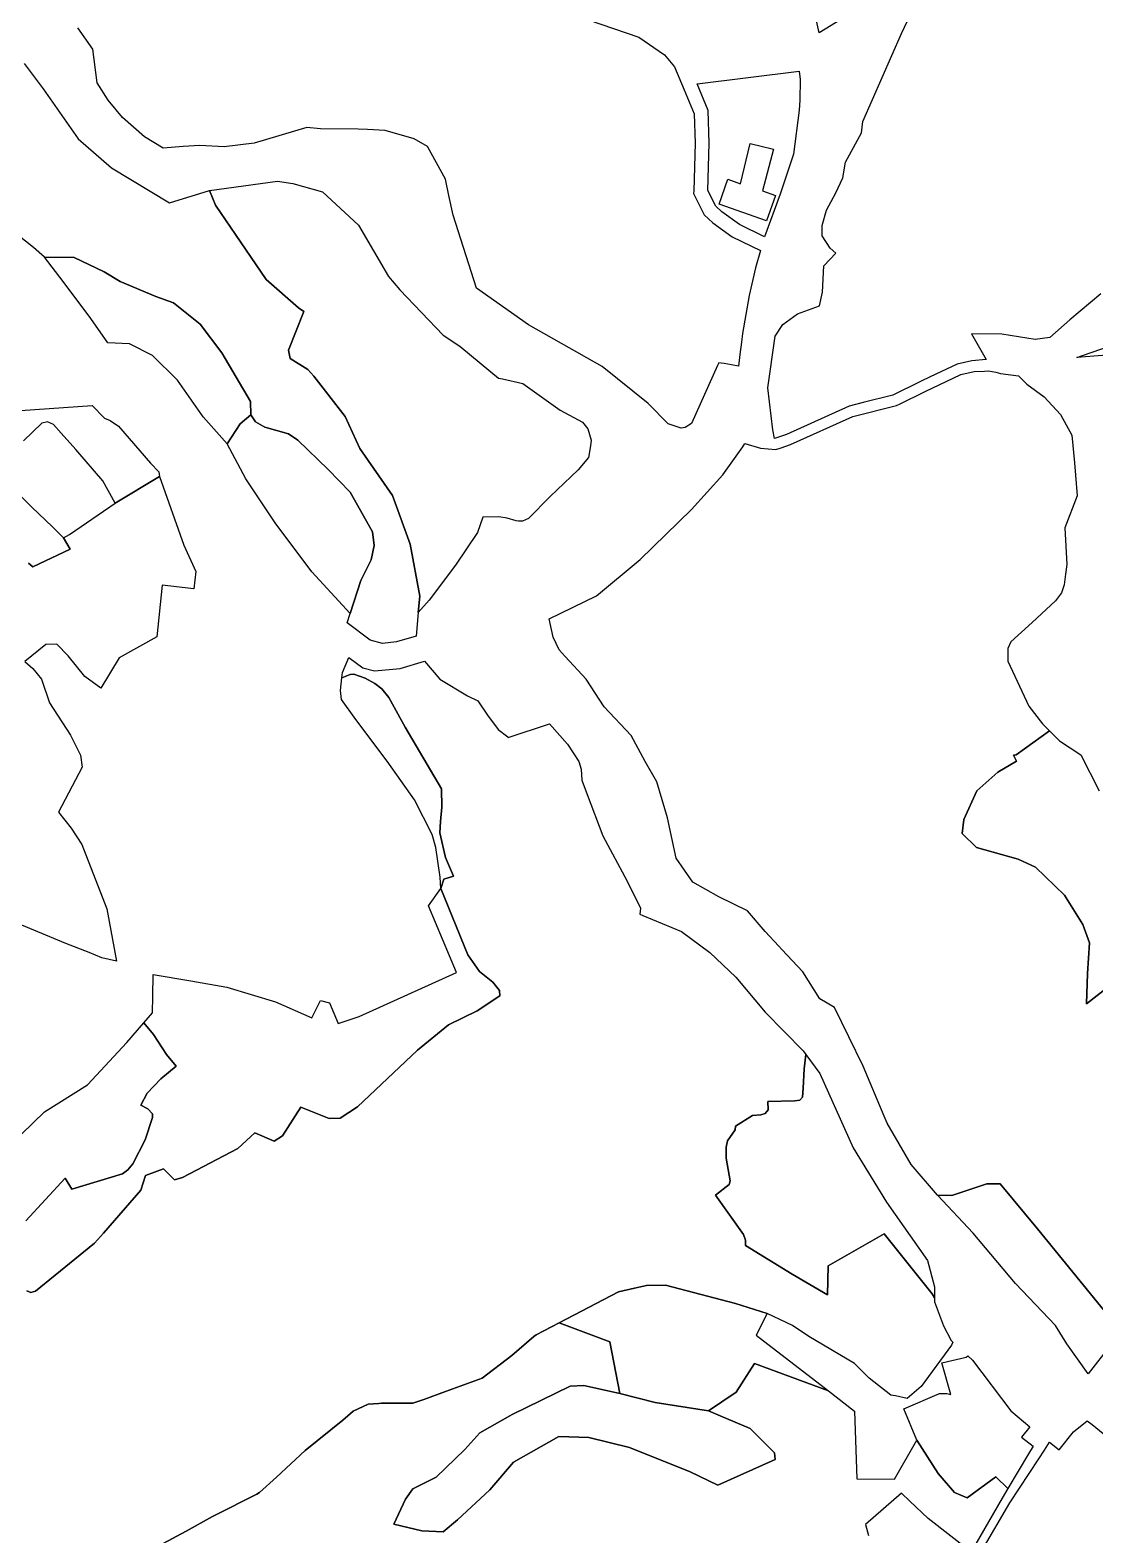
# Model space of a CAD drawing. Header units: millimetres. Extents: x 35444746 to 35449000, y 3482000 to 3488437.
# Drawn here: x 35447708.6 to 35447949.9, y 3485335.8 to 3485677 of the extents above; entities that cross this region are included whole.
import ezdxf

# ---------------------------------------------------------------- set-up
doc = ezdxf.new("R2010")
doc.units = ezdxf.units.MM
doc.layers.add('0203.02旱地整理', color=9, linetype='Continuous', true_color=0x808080)
doc.layers.add('0204.02水田整理', color=9, linetype='Continuous', true_color=0x808080)

msp = doc.modelspace()

# ---------------------------------------------------------------- linework, layer by layer
at = {"layer": '0203.02旱地整理', "color": 41}
for points in [[(35447908.994, 3485689.673), (35447887.387, 3485676.379), (35447886.781, 3485679.051)], [(35447908.994, 3485689.673), (35447887.387, 3485676.379), (35447886.781, 3485679.051)], [(35447707.239, 3485669.408), (35447711.569, 3485663.645), (35447719.498, 3485652.325), (35447727.079, 3485645.772), (35447740.201, 3485637.83), (35447749.284, 3485640.632), (35447750.622, 3485637.273), (35447755.178, 3485630.606), (35447762.055, 3485620.477), (35447769.453, 3485613.995), (35447770.629, 3485613.211), (35447767.158, 3485604.408), (35447767.55, 3485602.492), (35447771.559, 3485600.019), (35447772.901, 3485598.498), (35447780.027, 3485589.38), (35447783.287, 3485582.128), (35447790.745, 3485571.493), (35447794.749, 3485560.449), (35447796.898, 3485548.654), (35447796.56, 3485544.938), (35447796.074, 3485539.583), (35447791.661, 3485538.291), (35447788.484, 3485537.931), (35447785.629, 3485538.706), (35447780.481, 3485542.591), (35447781.16, 3485544.722), (35447783.548, 3485552.213), (35447785.919, 3485556.915), (35447786.602, 3485560.108), (35447786.192, 3485563.221), (35447781.093, 3485572.236), (35447776.149, 3485577.383), (35447769.276, 3485584.05), (35447767.178, 3485585.487), (35447761.801, 3485586.935), (35447759.703, 3485588.203), (35447758.623, 3485589.781), (35447758.549, 3485592.804), (35447752.047, 3485603.827), (35447747.112, 3485610.313), (35447741.079, 3485615.122), (35447737.051, 3485616.564), (35447728.997, 3485619.952), (35447725.391, 3485622.149), (35447718.597, 3485625.449), (35447711.85, 3485625.497), (35447709.347, 3485627.681), (35447703.923, 3485631.967)], [(35447707.239, 3485669.408), (35447711.569, 3485663.645), (35447719.498, 3485652.325), (35447727.079, 3485645.772), (35447740.201, 3485637.83), (35447749.284, 3485640.632), (35447750.622, 3485637.273), (35447755.178, 3485630.606), (35447762.055, 3485620.477), (35447769.453, 3485613.995), (35447770.629, 3485613.211), (35447767.158, 3485604.408), (35447767.55, 3485602.492), (35447771.559, 3485600.019), (35447772.901, 3485598.498), (35447780.027, 3485589.38), (35447783.287, 3485582.128), (35447790.745, 3485571.493), (35447794.749, 3485560.449), (35447796.898, 3485548.654), (35447796.56, 3485544.938), (35447796.074, 3485539.583), (35447791.661, 3485538.291), (35447788.484, 3485537.931), (35447785.629, 3485538.706), (35447780.481, 3485542.591), (35447781.16, 3485544.722), (35447783.548, 3485552.213), (35447785.919, 3485556.915), (35447786.602, 3485560.108), (35447786.192, 3485563.221), (35447781.093, 3485572.236), (35447776.149, 3485577.383), (35447769.276, 3485584.05), (35447767.178, 3485585.487), (35447761.801, 3485586.935), (35447759.703, 3485588.203), (35447758.623, 3485589.781), (35447758.549, 3485592.804), (35447752.047, 3485603.827), (35447747.112, 3485610.313), (35447741.079, 3485615.122), (35447737.051, 3485616.564), (35447728.997, 3485619.952), (35447725.391, 3485622.149), (35447718.597, 3485625.449), (35447711.85, 3485625.497), (35447709.347, 3485627.681), (35447703.923, 3485631.967)], [(35447952.629, 3485603.258), (35447945.778, 3485602.763), (35447948.807, 3485603.851), (35447954.321, 3485605.68)], [(35447952.629, 3485603.258), (35447945.778, 3485602.763), (35447948.807, 3485603.851), (35447954.321, 3485605.68)], [(35447706.417, 3485590.774), (35447722.662, 3485591.844), (35447725.432, 3485588.967), (35447726.769, 3485588.457), (35447728.604, 3485587.192), (35447735.904, 3485578.775), (35447737.793, 3485576.835), (35447737.928, 3485575.741), (35447727.842, 3485569.763), (35447725.11, 3485574.771), (35447718.969, 3485581.873), (35447715.649, 3485585.633), (35447713.906, 3485587.555), (35447712.575, 3485588.143), (35447711.242, 3485587.897), (35447707.063, 3485583.829)], [(35447706.417, 3485590.774), (35447722.662, 3485591.844), (35447725.432, 3485588.967), (35447726.769, 3485588.457), (35447728.604, 3485587.192), (35447735.904, 3485578.775), (35447737.793, 3485576.835), (35447737.928, 3485575.741), (35447727.842, 3485569.763), (35447725.11, 3485574.771), (35447718.969, 3485581.873), (35447715.649, 3485585.633), (35447713.906, 3485587.555), (35447712.575, 3485588.143), (35447711.242, 3485587.897), (35447707.063, 3485583.829)], [(35447708.23, 3485556.104), (35447709.200843, 3485555.284961), (35447717.666, 3485559.286), (35447716.152, 3485561.889), (35447717.487, 3485562.634), (35447727.842, 3485569.763), (35447737.928, 3485575.741), (35447743.43, 3485560.188), (35447746.156, 3485554.265), (35447745.73, 3485550.302), (35447738.535, 3485551.125), (35447737.333, 3485539.399), (35447728.798, 3485534.665), (35447724.634, 3485527.798), (35447721.001, 3485530.459), (35447717.21, 3485535.106), (35447714.682884, 3485537.771233), (35447712.172542, 3485537.677089), (35447707.421, 3485533.811), (35447709.232, 3485532.236), (35447711.205, 3485529.836), (35447713.003, 3485524.464), (35447717.765, 3485517.101), (35447719.979, 3485512.636), (35447720.382, 3485509.911), (35447715, 3485499.646), (35447717.922, 3485496.088), (35447720.299, 3485492.371), (35447726.019, 3485477.765), (35447728.181, 3485465.918), (35447724.846, 3485466.644), (35447721.975, 3485467.886), (35447716.69, 3485469.888), (35447690.835, 3485480.609)], [(35447708.23, 3485556.104), (35447709.200843, 3485555.284961), (35447717.666, 3485559.286), (35447716.152, 3485561.889), (35447717.487, 3485562.634), (35447727.842, 3485569.763), (35447737.928, 3485575.741), (35447743.43, 3485560.188), (35447746.156, 3485554.265), (35447745.73, 3485550.302), (35447738.535, 3485551.125), (35447737.333, 3485539.399), (35447728.798, 3485534.665), (35447724.634, 3485527.798), (35447721.001, 3485530.459), (35447717.21, 3485535.106), (35447714.682884, 3485537.771233), (35447712.172542, 3485537.677089), (35447707.421, 3485533.811), (35447709.232, 3485532.236), (35447711.205, 3485529.836), (35447713.003, 3485524.464), (35447717.765, 3485517.101), (35447719.979, 3485512.636), (35447720.382, 3485509.911), (35447715, 3485499.646), (35447717.922, 3485496.088), (35447720.299, 3485492.371), (35447726.019, 3485477.765), (35447728.181, 3485465.918), (35447724.846, 3485466.644), (35447721.975, 3485467.886), (35447716.69, 3485469.888), (35447690.835, 3485480.609)], [(35447704.86, 3485573.007), (35447709.011, 3485568.827), (35447713.661, 3485564.396), (35447716.152, 3485561.889), (35447717.666, 3485559.286), (35447709.200843, 3485555.284961), (35447708.23, 3485556.104)], [(35447704.86, 3485573.007), (35447709.011, 3485568.827), (35447713.661, 3485564.396), (35447716.152, 3485561.889), (35447717.666, 3485559.286), (35447709.200843, 3485555.284961), (35447708.23, 3485556.104)], [(35447960.049, 3485465.636), (35447948.029, 3485456.196), (35447948.208, 3485463.109), (35447948.658, 3485470.05), (35447947.201, 3485474.208), (35447943.042, 3485480.837), (35447936.459, 3485487.215), (35447932.484, 3485489.009), (35447923.091, 3485491.671), (35447919.841, 3485494.867), (35447920.191, 3485497.997), (35447923.178, 3485504.503), (35447927.934, 3485508.716), (35447932.158, 3485511.249), (35447931.474, 3485512.603), (35447932.07, 3485512.661), (35447939.617, 3485518.131), (35447941.916, 3485515.815), (35447946.717, 3485512.672), (35447950.877, 3485504.48)], [(35447960.049, 3485465.636), (35447948.029, 3485456.196), (35447948.208, 3485463.109), (35447948.658, 3485470.05), (35447947.201, 3485474.208), (35447943.042, 3485480.837), (35447936.459, 3485487.215), (35447932.484, 3485489.009), (35447923.091, 3485491.671), (35447919.841, 3485494.867), (35447920.191, 3485497.997), (35447923.178, 3485504.503), (35447927.934, 3485508.716), (35447932.158, 3485511.249), (35447931.474, 3485512.603), (35447932.07, 3485512.661), (35447939.617, 3485518.131), (35447941.916, 3485515.815), (35447946.717, 3485512.672), (35447950.877, 3485504.48)], [(35447707.651, 3485407.02), (35447716.516, 3485416.73), (35447718.087, 3485414.214), (35447729.515, 3485417.649), (35447730.76, 3485418.555), (35447731.84, 3485419.958), (35447734.671, 3485425.408), (35447736.343, 3485430.449), (35447736.346, 3485431.277), (35447735.274, 3485432.438), (35447733.705, 3485433.232), (35447735.157, 3485435.963), (35447738.2, 3485439.198), (35447741.683, 3485442.085), (35447739.516, 3485444.717), (35447736.543, 3485449.303), (35447734.4, 3485451.924), (35447736.359, 3485454.171), (35447736.372, 3485457.959), (35447736.471, 3485462.899), (35447745.007, 3485461.473), (35447753.156, 3485459.983), (35447764.187, 3485456.704), (35447772.446, 3485453.02), (35447772.608, 3485453.349), (35447774.414, 3485457.015), (35447776.437, 3485456.421), (35447778.416, 3485451.759), (35447783.16, 3485453.322), (35447805.221, 3485463.305), (35447798.914, 3485478.464), (35447801.651, 3485482.396), (35447807.809, 3485467.337), (35447810.458, 3485463.535), (35447813.46, 3485461.148), (35447814.96, 3485459.218), (35447815.039, 3485458.046), (35447809.923, 3485454.633), (35447803.406, 3485451.48), (35447796.383, 3485445.739), (35447782.789, 3485432.856), (35447778.881, 3485430.29), (35447776.376, 3485430.215), (35447769.967, 3485432.832), (35447765.759, 3485426.262), (35447763.923, 3485425.102), (35447759.487, 3485426.996), (35447755.677, 3485423.449), (35447743.094, 3485416.837), (35447741.346, 3485416.344), (35447738.801, 3485418.819), (35447734.773, 3485417.273), (35447733.725, 3485413.977), (35447725.217, 3485404.266), (35447723.208, 3485401.973), (35447709.839, 3485391.088), (35447708.761, 3485390.76), (35447707.851, 3485391.177)], [(35447707.651, 3485407.02), (35447716.516, 3485416.73), (35447718.087, 3485414.214), (35447729.515, 3485417.649), (35447730.76, 3485418.555), (35447731.84, 3485419.958), (35447734.671, 3485425.408), (35447736.343, 3485430.449), (35447736.346, 3485431.277), (35447735.274, 3485432.438), (35447733.705, 3485433.232), (35447735.157, 3485435.963), (35447738.2, 3485439.198), (35447741.683, 3485442.085), (35447739.516, 3485444.717), (35447736.543, 3485449.303), (35447734.4, 3485451.924), (35447736.359, 3485454.171), (35447736.372, 3485457.959), (35447736.471, 3485462.899), (35447745.007, 3485461.473), (35447753.156, 3485459.983), (35447764.187, 3485456.704), (35447772.446, 3485453.02), (35447772.608, 3485453.349), (35447774.414, 3485457.015), (35447776.437, 3485456.421), (35447778.416, 3485451.759), (35447783.16, 3485453.322), (35447805.221, 3485463.305), (35447798.914, 3485478.464), (35447801.651, 3485482.396), (35447807.809, 3485467.337), (35447810.458, 3485463.535), (35447813.46, 3485461.148), (35447814.96, 3485459.218), (35447815.039, 3485458.046), (35447809.923, 3485454.633), (35447803.406, 3485451.48), (35447796.383, 3485445.739), (35447782.789, 3485432.856), (35447778.881, 3485430.29), (35447776.376, 3485430.215), (35447769.967, 3485432.832), (35447765.759, 3485426.262), (35447763.923, 3485425.102), (35447759.487, 3485426.996), (35447755.677, 3485423.449), (35447743.094, 3485416.837), (35447741.346, 3485416.344), (35447738.801, 3485418.819), (35447734.773, 3485417.273), (35447733.725, 3485413.977), (35447725.217, 3485404.266), (35447723.208, 3485401.973), (35447709.839, 3485391.088), (35447708.761, 3485390.76), (35447707.851, 3485391.177)], [(35447953.415, 3485378.876), (35447948.396, 3485372.334), (35447943.516, 3485379.144), (35447940.983, 3485383.267), (35447931.936, 3485392.81), (35447922.301, 3485404.222), (35447914.228, 3485412.841), (35447917.453, 3485412.744), (35447925.441, 3485415.429), (35447928.431, 3485415.418), (35447936.907, 3485405.185), (35447952.877, 3485385.599)], [(35447953.415, 3485378.876), (35447948.396, 3485372.334), (35447943.516, 3485379.144), (35447940.983, 3485383.267), (35447931.936, 3485392.81), (35447922.301, 3485404.222), (35447914.228, 3485412.841), (35447917.453, 3485412.744), (35447925.441, 3485415.429), (35447928.431, 3485415.418), (35447936.907, 3485405.185), (35447952.877, 3485385.599)], [(35447738.713, 3485333.853), (35447743.943, 3485336.706), (35447749.941, 3485339.979), (35447750.505, 3485340.266), (35447759.981, 3485345.043), (35447760.593, 3485345.412), (35447764.402, 3485348.949), (35447770.951, 3485354.952), (35447779.437, 3485361.855), (35447780.61, 3485362.853), (35447781.791, 3485363.859), (35447785.207, 3485365.436), (35447787.597, 3485365.627), (35447788.227, 3485365.677), (35447795.356, 3485365.653), (35447797.787, 3485366.529), (35447802.723, 3485368.308), (35447811.045, 3485371.386), (35447817.779, 3485376.484), (35447822.743, 3485380.838), (35447823.317, 3485381.148), (35447828.466, 3485383.927), (35447839.973, 3485379.629), (35447842.205, 3485367.913), (35447834.117, 3485369.71), (35447830.959, 3485369.555), (35447817.809, 3485363.119), (35447817.338, 3485362.853), (35447810.483, 3485358.989), (35447807.146, 3485355.179), (35447800.644, 3485348.886), (35447795.317, 3485346.245), (35447793.648, 3485343.925), (35447791.053, 3485338.269), (35447797.401, 3485336.73), (35447802.212, 3485336.548), (35447805.451, 3485339.266), (35447812.777, 3485346.046), (35447818.109, 3485352.334), (35447828.419, 3485358.108), (35447835.223, 3485357.919), (35447844.419, 3485355.65), (35447858.171, 3485350.128), (35447864.466, 3485347.12), (35447877.432, 3485352.945), (35447877.271, 3485354.441), (35447871.806, 3485359.943), (35447864.96, 3485362.853), (35447862.347, 3485363.964), (35447868.578, 3485368.197), (35447872.786, 3485374.68), (35447889.501, 3485368.472), (35447895.43, 3485363.886), (35447895.978, 3485348.554), (35447904.504, 3485348.47), (35447909.536, 3485357.299), (35447914.36, 3485349.778), (35447918.09, 3485345.471), (35447920.984, 3485344.25), (35447927.414, 3485349.006), (35447930.187, 3485346.329), (35447928.886, 3485344.12), (35447922.681, 3485333.441)], [(35447738.713, 3485333.853), (35447743.943, 3485336.706), (35447749.941, 3485339.979), (35447750.505, 3485340.266), (35447759.981, 3485345.043), (35447760.593, 3485345.412), (35447764.402, 3485348.949), (35447770.951, 3485354.952), (35447779.437, 3485361.855), (35447780.61, 3485362.853), (35447781.791, 3485363.859), (35447785.207, 3485365.436), (35447787.597, 3485365.627), (35447788.227, 3485365.677), (35447795.356, 3485365.653), (35447797.787, 3485366.529), (35447802.723, 3485368.308), (35447811.045, 3485371.386), (35447817.779, 3485376.484), (35447822.743, 3485380.838), (35447823.317, 3485381.148), (35447828.466, 3485383.927), (35447839.973, 3485379.629), (35447842.205, 3485367.913), (35447834.117, 3485369.71), (35447830.959, 3485369.555), (35447817.809, 3485363.119), (35447817.338, 3485362.853), (35447810.483, 3485358.989), (35447807.146, 3485355.179), (35447800.644, 3485348.886), (35447795.317, 3485346.245), (35447793.648, 3485343.925), (35447791.053, 3485338.269), (35447797.401, 3485336.73), (35447802.212, 3485336.548), (35447805.451, 3485339.266), (35447812.777, 3485346.046), (35447818.109, 3485352.334), (35447828.419, 3485358.108), (35447835.223, 3485357.919), (35447844.419, 3485355.65), (35447858.171, 3485350.128), (35447864.466, 3485347.12), (35447877.432, 3485352.945), (35447877.271, 3485354.441), (35447871.806, 3485359.943), (35447864.96, 3485362.853), (35447862.347, 3485363.964), (35447868.578, 3485368.197), (35447872.786, 3485374.68), (35447889.501, 3485368.472), (35447895.43, 3485363.886), (35447895.978, 3485348.554), (35447904.504, 3485348.47), (35447909.536, 3485357.299), (35447914.36, 3485349.778), (35447918.09, 3485345.471), (35447920.984, 3485344.25), (35447927.414, 3485349.006), (35447930.187, 3485346.329), (35447928.886, 3485344.12), (35447922.681, 3485333.441)], [(35447921.681, 3485332.034), (35447912.093, 3485339.532), (35447907.999, 3485343.464), (35447906.037, 3485345.286), (35447897.903, 3485338.216), (35447898.61, 3485335.653)], [(35447921.681, 3485332.034), (35447912.093, 3485339.532), (35447907.999, 3485343.464), (35447906.037, 3485345.286), (35447897.903, 3485338.216), (35447898.61, 3485335.653)]]:
    msp.add_lwpolyline(points, dxfattribs=at)
for points in [[(35447882.848, 3485667.657), (35447883.126, 3485665.798), (35447883.032, 3485661.108), (35447882.858, 3485658.806), (35447881.562, 3485648.83), (35447878.562, 3485639.796), (35447875.048, 3485630.125), (35447869.364, 3485632.894), (35447865.33, 3485635.781), (35447863.985, 3485637.066), (35447862.18, 3485640.624), (35447862.519, 3485651.373), (35447862.259, 3485658.729), (35447859.734, 3485664.79)], [(35447882.848, 3485667.657), (35447883.126, 3485665.798), (35447883.032, 3485661.108), (35447882.858, 3485658.806), (35447881.562, 3485648.83), (35447878.562, 3485639.796), (35447875.048, 3485630.125), (35447869.364, 3485632.894), (35447865.33, 3485635.781), (35447863.985, 3485637.066), (35447862.18, 3485640.624), (35447862.519, 3485651.373), (35447862.259, 3485658.729), (35447859.734, 3485664.79)], [(35447864.733, 3485637.486), (35447866.701, 3485643.188), (35447869.601, 3485642.132), (35447871.768, 3485651.29), (35447877.039, 3485650.01), (35447874.576, 3485640.507), (35447877.504, 3485639.513), (35447875.5, 3485633.728)], [(35447864.733, 3485637.486), (35447866.701, 3485643.188), (35447869.601, 3485642.132), (35447871.768, 3485651.29), (35447877.039, 3485650.01), (35447874.576, 3485640.507), (35447877.504, 3485639.513), (35447875.5, 3485633.728)], [(35447711.85, 3485625.497), (35447718.597, 3485625.449), (35447725.391, 3485622.149), (35447728.997, 3485619.952), (35447737.051, 3485616.564), (35447741.079, 3485615.122), (35447747.112, 3485610.313), (35447752.047, 3485603.827), (35447758.549, 3485592.804), (35447758.623, 3485589.781), (35447756.181, 3485587.69), (35447753.227, 3485583.166), (35447747.82, 3485589.274), (35447741.991, 3485597.598), (35447736.3, 3485603.216), (35447731.096, 3485605.852), (35447726.176, 3485606.119), (35447722.346, 3485611.571), (35447716.099, 3485619.96)], [(35447711.85, 3485625.497), (35447718.597, 3485625.449), (35447725.391, 3485622.149), (35447728.997, 3485619.952), (35447737.051, 3485616.564), (35447741.079, 3485615.122), (35447747.112, 3485610.313), (35447752.047, 3485603.827), (35447758.549, 3485592.804), (35447758.623, 3485589.781), (35447756.181, 3485587.69), (35447753.227, 3485583.166), (35447747.82, 3485589.274), (35447741.991, 3485597.598), (35447736.3, 3485603.216), (35447731.096, 3485605.852), (35447726.176, 3485606.119), (35447722.346, 3485611.571), (35447716.099, 3485619.96)], [(35447758.623, 3485589.781), (35447759.703, 3485588.203), (35447761.801, 3485586.935), (35447767.178, 3485585.487), (35447769.276, 3485584.05), (35447776.149, 3485577.383), (35447781.093, 3485572.236), (35447786.192, 3485563.221), (35447786.602, 3485560.108), (35447785.919, 3485556.915), (35447783.548, 3485552.213), (35447781.16, 3485544.722), (35447772.463, 3485554.199), (35447764.163, 3485565.255), (35447757.467, 3485575.233), (35447753.227, 3485583.166), (35447756.181, 3485587.69)], [(35447758.623, 3485589.781), (35447759.703, 3485588.203), (35447761.801, 3485586.935), (35447767.178, 3485585.487), (35447769.276, 3485584.05), (35447776.149, 3485577.383), (35447781.093, 3485572.236), (35447786.192, 3485563.221), (35447786.602, 3485560.108), (35447785.919, 3485556.915), (35447783.548, 3485552.213), (35447781.16, 3485544.722), (35447772.463, 3485554.199), (35447764.163, 3485565.255), (35447757.467, 3485575.233), (35447753.227, 3485583.166), (35447756.181, 3485587.69)], [(35447779.26, 3485530.134), (35447781.104, 3485530.887), (35447781.945, 3485530.967), (35447784.548, 3485530.033), (35447786.728, 3485528.825), (35447788.32, 3485527.642), (35447789.907, 3485525.682), (35447793.579, 3485518.946), (35447801.845, 3485504.966), (35447801.892, 3485500.834), (35447801.605, 3485497.577), (35447801.439, 3485494.967), (35447802.707, 3485489.378), (35447804.564, 3485485.15), (35447802.344, 3485484.499), (35447801.651, 3485482.396), (35447801.526, 3485484.906), (35447800.576, 3485491.686), (35447799.709, 3485494.65), (35447795.743, 3485502.444), (35447789.517, 3485511.238), (35447782.385, 3485520.719), (35447779.191, 3485525.202), (35447778.901, 3485527.227)], [(35447779.26, 3485530.134), (35447781.104, 3485530.887), (35447781.945, 3485530.967), (35447784.548, 3485530.033), (35447786.728, 3485528.825), (35447788.32, 3485527.642), (35447789.907, 3485525.682), (35447793.579, 3485518.946), (35447801.845, 3485504.966), (35447801.892, 3485500.834), (35447801.605, 3485497.577), (35447801.439, 3485494.967), (35447802.707, 3485489.378), (35447804.564, 3485485.15), (35447802.344, 3485484.499), (35447801.651, 3485482.396), (35447801.526, 3485484.906), (35447800.576, 3485491.686), (35447799.709, 3485494.65), (35447795.743, 3485502.444), (35447789.517, 3485511.238), (35447782.385, 3485520.719), (35447779.191, 3485525.202), (35447778.901, 3485527.227)], [(35447884.389, 3485444.729), (35447887.555, 3485440.403), (35447895.119, 3485423.594), (35447902.656, 3485411.263), (35447911.986, 3485398.017), (35447913.588, 3485392.058), (35447913.588, 3485389.59), (35447913.051, 3485390.48), (35447902.157, 3485404.08), (35447889.427, 3485396.82), (35447889.282, 3485390.237), (35447881.291, 3485394.941), (35447870.716, 3485401.458), (35447870.72, 3485402.639), (35447870.303, 3485403.906), (35447863.958, 3485412.817), (35447866.993, 3485415.255), (35447867.25, 3485416.099), (35447866.34, 3485421.255), (35447866.349, 3485423.705), (35447866.608, 3485425.14), (35447868.392, 3485427.668), (35447868.48, 3485428.512), (35447872.318, 3485430.914), (35447874.179, 3485431.076), (35447875.195, 3485431.326), (35447875.875, 3485432.169), (35447875.765, 3485434.085), (35447881.896, 3485434.239), (35447883.029, 3485434.396), (35447883.624, 3485435.072), (35447883.801, 3485437.103), (35447883.987, 3485441.506)], [(35447884.389, 3485444.729), (35447887.555, 3485440.403), (35447895.119, 3485423.594), (35447902.656, 3485411.263), (35447911.986, 3485398.017), (35447913.588, 3485392.058), (35447913.588, 3485389.59), (35447913.051, 3485390.48), (35447902.157, 3485404.08), (35447889.427, 3485396.82), (35447889.282, 3485390.237), (35447881.291, 3485394.941), (35447870.716, 3485401.458), (35447870.72, 3485402.639), (35447870.303, 3485403.906), (35447863.958, 3485412.817), (35447866.993, 3485415.255), (35447867.25, 3485416.099), (35447866.34, 3485421.255), (35447866.349, 3485423.705), (35447866.608, 3485425.14), (35447868.392, 3485427.668), (35447868.48, 3485428.512), (35447872.318, 3485430.914), (35447874.179, 3485431.076), (35447875.195, 3485431.326), (35447875.875, 3485432.169), (35447875.765, 3485434.085), (35447881.896, 3485434.239), (35447883.029, 3485434.396), (35447883.624, 3485435.072), (35447883.801, 3485437.103), (35447883.987, 3485441.506)], [(35447875.661, 3485386.044), (35447873.126, 3485381.134), (35447889.501, 3485368.472), (35447872.786, 3485374.68), (35447868.578, 3485368.197), (35447862.347, 3485363.964), (35447850.223, 3485365.833), (35447842.205, 3485367.913), (35447839.973, 3485379.629), (35447828.466, 3485383.927), (35447841.935, 3485390.943), (35447845.544, 3485391.759), (35447848.267, 3485392.374), (35447852.558, 3485392.443), (35447868.478, 3485388.266)], [(35447875.661, 3485386.044), (35447873.126, 3485381.134), (35447889.501, 3485368.472), (35447872.786, 3485374.68), (35447868.578, 3485368.197), (35447862.347, 3485363.964), (35447850.223, 3485365.833), (35447842.205, 3485367.913), (35447839.973, 3485379.629), (35447828.466, 3485383.927), (35447841.935, 3485390.943), (35447845.544, 3485391.759), (35447848.267, 3485392.374), (35447852.558, 3485392.443), (35447868.478, 3485388.266)], [(35447921.139, 3485376.408), (35447922.162, 3485375.469), (35447930.862, 3485363.968), (35447935.182, 3485360.288), (35447933.274, 3485357.962), (35447935.933, 3485355.915), (35447934.825, 3485354.204), (35447930.187, 3485346.329), (35447927.414, 3485349.006), (35447920.984, 3485344.25), (35447918.09, 3485345.471), (35447914.36, 3485349.778), (35447909.536, 3485357.299), (35447906.578, 3485364.37), (35447914.704, 3485367.855), (35447916.312, 3485367.849), (35447917.243, 3485367.676), (35447915.192, 3485374.834), (35447920.706, 3485376.085)], [(35447921.139, 3485376.408), (35447922.162, 3485375.469), (35447930.862, 3485363.968), (35447935.182, 3485360.288), (35447933.274, 3485357.962), (35447935.933, 3485355.915), (35447934.825, 3485354.204), (35447930.187, 3485346.329), (35447927.414, 3485349.006), (35447920.984, 3485344.25), (35447918.09, 3485345.471), (35447914.36, 3485349.778), (35447909.536, 3485357.299), (35447906.578, 3485364.37), (35447914.704, 3485367.855), (35447916.312, 3485367.849), (35447917.243, 3485367.676), (35447915.192, 3485374.834), (35447920.706, 3485376.085)], [(35447842.205, 3485367.913), (35447850.223, 3485365.833), (35447862.347, 3485363.964), (35447864.96, 3485362.853), (35447871.806, 3485359.943), (35447877.271, 3485354.441), (35447877.432, 3485352.945), (35447864.466, 3485347.12), (35447858.171, 3485350.128), (35447844.419, 3485355.65), (35447835.223, 3485357.919), (35447828.419, 3485358.108), (35447818.109, 3485352.334), (35447812.777, 3485346.046), (35447805.451, 3485339.266), (35447802.212, 3485336.548), (35447797.401, 3485336.73), (35447791.053, 3485338.269), (35447793.648, 3485343.925), (35447795.317, 3485346.245), (35447800.644, 3485348.886), (35447807.146, 3485355.179), (35447810.483, 3485358.989), (35447817.338, 3485362.853), (35447817.809, 3485363.119), (35447830.959, 3485369.555), (35447834.117, 3485369.71)], [(35447842.205, 3485367.913), (35447850.223, 3485365.833), (35447862.347, 3485363.964), (35447864.96, 3485362.853), (35447871.806, 3485359.943), (35447877.271, 3485354.441), (35447877.432, 3485352.945), (35447864.466, 3485347.12), (35447858.171, 3485350.128), (35447844.419, 3485355.65), (35447835.223, 3485357.919), (35447828.419, 3485358.108), (35447818.109, 3485352.334), (35447812.777, 3485346.046), (35447805.451, 3485339.266), (35447802.212, 3485336.548), (35447797.401, 3485336.73), (35447791.053, 3485338.269), (35447793.648, 3485343.925), (35447795.317, 3485346.245), (35447800.644, 3485348.886), (35447807.146, 3485355.179), (35447810.483, 3485358.989), (35447817.338, 3485362.853), (35447817.809, 3485363.119), (35447830.959, 3485369.555), (35447834.117, 3485369.71)]]:
    msp.add_lwpolyline(points, close=True, dxfattribs=at)
at = {"layer": '0204.02水田整理', "color": 51}
for points in [[(35447951.273, 3485617.158), (35447944.184, 3485611.276), (35447939.684, 3485607.292), (35447936.399, 3485606.836), (35447928.825, 3485608.022), (35447921.968, 3485608.113), (35447925.229, 3485602.282), (35447921.981, 3485602.037), (35447918.721, 3485601.279), (35447912.598, 3485598.377), (35447910.383, 3485597.326), (35447904.083, 3485594.249), (35447897.37, 3485592.556), (35447894.19, 3485591.754), (35447879.983, 3485585.334), (35447877.319, 3485584.406), (35447876.909, 3485586.392), (35447875.779, 3485595.892), (35447877.452, 3485607.605), (35447879.147, 3485610.222), (35447882.532, 3485612.668), (35447887.469, 3485614.457), (35447888.15, 3485617.58), (35447888.498, 3485623.575), (35447891.216, 3485626.419), (35447889.885, 3485627.552), (35447888.118, 3485630.339), (35447888.122, 3485632.701), (35447889.056, 3485636.158), (35447891.172, 3485640.119), (35447892.78, 3485643.491), (35447893.377, 3485647.033), (35447896.976, 3485653.665), (35447897.317, 3485656.275), (35447906.057, 3485676.177), (35447909.594, 3485683.708)], [(35447832.227, 3485680.287), (35447846.561, 3485675.377), (35447852.362, 3485671.359), (35447854.654, 3485668.663), (35447856.837, 3485663.422), (35447859.082, 3485658.035), (35447859.317, 3485651.367), (35447858.976, 3485640.535), (35447858.956, 3485639.906), (35447861.378, 3485635.13), (35447863.283, 3485633.31), (35447867.721, 3485630.135), (35447874.137, 3485627.009), (35447872.99, 3485623.091), (35447871.53, 3485616.783), (35447870.065, 3485608.172), (35447869.817, 3485606.233), (35447869.46, 3485603.444), (35447869.115, 3485600.754), (35447867.521, 3485601.059), (35447865.849, 3485601.379), (35447865.212, 3485601.501), (35447864.655, 3485601.556), (35447864.381, 3485600.95), (35447858.45, 3485587.814), (35447857.01, 3485586.888), (35447856.164, 3485586.722), (35447853.209, 3485587.745), (35447848.658, 3485592.324), (35447838.202, 3485600.725), (35447821.579, 3485610.159), (35447809.771, 3485618.479), (35447804.434, 3485635.008), (35447803.519, 3485639.517), (35447802.77, 3485643.207), (35447798.653, 3485650.57), (35447795.617, 3485652.353), (35447789.034, 3485654.232), (35447785.075, 3485654.412), (35447782.955, 3485654.508), (35447774.374, 3485654.6), (35447771.295, 3485654.928), (35447759.401, 3485651.333), (35447752.586, 3485650.501), (35447747.039, 3485650.802), (35447743.264, 3485650.607), (35447738.742, 3485650.218), (35447734.512, 3485652.794), (35447729.548, 3485657.186), (35447726.307, 3485661.074), (35447723.766, 3485665.048), (35447722.819, 3485672.646), (35447719.389, 3485677.527)], [(35447952.877, 3485385.599), (35447936.907, 3485405.185), (35447928.431, 3485415.418), (35447925.441, 3485415.429), (35447917.453, 3485412.744), (35447914.228, 3485412.841), (35447908.256, 3485419.831), (35447902.814, 3485429.192), (35447902.16, 3485430.75), (35447897.401, 3485442.073), (35447890.916, 3485455.366), (35447887.533, 3485457.328), (35447883.742, 3485463.445), (35447878.96, 3485468.553), (35447878.263, 3485469.302), (35447875.16, 3485472.637), (35447871.193, 3485477.315), (35447864.676, 3485480.477), (35447858.753, 3485483.807), (35447855.043, 3485489.247), (35447853.043, 3485498.412), (35447850.594, 3485506.546), (35447847.984, 3485511.133), (35447844.785, 3485517.078), (35447838.707, 3485523.543), (35447834.577, 3485529.832), (35447829.85, 3485534.935), (35447828.499, 3485536.466), (35447827.154, 3485539.353), (35447826.257, 3485543.49), (35447836.916, 3485548.75), (35447846.884, 3485556.937), (35447858.459, 3485568.297), (35447865.593, 3485576.118), (35447870.136, 3485582.494), (35447870.592, 3485583.295), (35447874.109, 3485582.192), (35447877.629, 3485581.867), (35447878.829, 3485582.285), (35447880.906, 3485583.008), (35447895.013, 3485589.384), (35447904.946, 3485591.889), (35447905.598, 3485592.208), (35447911.446, 3485595.064), (35447919.552, 3485598.906), (35447922.546, 3485599.603), (35447924.872, 3485599.693), (35447925.753, 3485599.727), (35447927.481, 3485599.409), (35447928.513, 3485599.157), (35447932.56, 3485598.63), (35447934.454, 3485596.713), (35447938.432, 3485593.856), (35447942.109, 3485589.849), (35447944.662, 3485585.175), (35447945.243, 3485578.863), (35447945.888, 3485571.377), (35447943.088, 3485564.114), (35447943.558, 3485555.815), (35447943.267, 3485553.666), (35447942.932, 3485551.189), (35447942.335, 3485549.421), (35447940.98, 3485547.572), (35447936.75, 3485543.627), (35447935.673, 3485542.65), (35447930.862, 3485538.286), (35447930.18, 3485536.767), (35447930.169, 3485533.894), (35447934.936, 3485523.695), (35447938.046, 3485519.714), (35447939.617, 3485518.131), (35447932.07, 3485512.661), (35447931.474, 3485512.603), (35447932.158, 3485511.249), (35447927.934, 3485508.716), (35447923.178, 3485504.503), (35447920.191, 3485497.997), (35447919.841, 3485494.867), (35447923.091, 3485491.671), (35447932.484, 3485489.009), (35447936.459, 3485487.215), (35447943.042, 3485480.837), (35447947.201, 3485474.208), (35447948.658, 3485470.05), (35447948.208, 3485463.109), (35447948.029, 3485456.196), (35447960.049, 3485465.636)], [(35447707.851, 3485391.177), (35447708.761, 3485390.76), (35447709.839, 3485391.088), (35447723.208, 3485401.973), (35447725.217, 3485404.266), (35447733.725, 3485413.977), (35447734.773, 3485417.273), (35447738.801, 3485418.819), (35447741.346, 3485416.344), (35447743.094, 3485416.837), (35447755.677, 3485423.449), (35447759.487, 3485426.996), (35447763.923, 3485425.102), (35447765.759, 3485426.262), (35447769.967, 3485432.832), (35447776.376, 3485430.215), (35447778.881, 3485430.29), (35447782.789, 3485432.856), (35447796.383, 3485445.739), (35447803.406, 3485451.48), (35447809.923, 3485454.633), (35447815.039, 3485458.046), (35447814.96, 3485459.218), (35447813.46, 3485461.148), (35447810.458, 3485463.535), (35447807.809, 3485467.337), (35447801.651, 3485482.396), (35447802.344, 3485484.499), (35447804.564, 3485485.15), (35447802.707, 3485489.378), (35447801.439, 3485494.967), (35447801.605, 3485497.577), (35447801.892, 3485500.834), (35447801.845, 3485504.966), (35447793.579, 3485518.946), (35447789.907, 3485525.682), (35447788.32, 3485527.642), (35447786.728, 3485528.825), (35447784.548, 3485530.033), (35447781.945, 3485530.967), (35447781.104, 3485530.887), (35447779.26, 3485530.134), (35447779.407, 3485531.324), (35447780.863, 3485534.774), (35447783.974, 3485532.42), (35447786.67, 3485531.712), (35447792.47, 3485532.277), (35447797.94, 3485533.878), (35447801.423, 3485529.855), (35447807.735, 3485526.036), (35447810.092, 3485524.93), (35447812.273, 3485521.633), (35447814.706, 3485518.418), (35447816.882, 3485516.789), (35447816.947, 3485516.59), (35447826.278, 3485519.689), (35447830.368, 3485515.07), (35447832.981, 3485511.138), (35447833.446, 3485509.395), (35447833.666, 3485506.937), (35447834.871, 3485503.707), (35447838.362, 3485494.316), (35447843.869, 3485484.07), (35447846.949, 3485477.913), (35447846.804, 3485476.536), (35447847.488, 3485476.254), (35447856.229, 3485472.659), (35447862.617, 3485467.884), (35447868.54, 3485462.238), (35447875.202, 3485454.361), (35447883.791, 3485445.547), (35447884.389, 3485444.729), (35447883.987, 3485441.506), (35447883.801, 3485437.103), (35447883.624, 3485435.072), (35447883.029, 3485434.396), (35447881.896, 3485434.239), (35447875.765, 3485434.085), (35447875.875, 3485432.169), (35447875.195, 3485431.326), (35447874.179, 3485431.076), (35447872.318, 3485430.914), (35447868.48, 3485428.512), (35447868.392, 3485427.668), (35447866.608, 3485425.14), (35447866.349, 3485423.705), (35447866.34, 3485421.255), (35447867.25, 3485416.099), (35447866.993, 3485415.255), (35447863.958, 3485412.817), (35447870.303, 3485403.906), (35447870.72, 3485402.639), (35447870.716, 3485401.458), (35447881.291, 3485394.941), (35447889.282, 3485390.237), (35447889.427, 3485396.82), (35447902.157, 3485404.08), (35447913.051, 3485390.48), (35447913.588, 3485389.59), (35447913.588, 3485388.677), (35447915.555, 3485383.253), (35447917.364, 3485379.872), (35447917.711, 3485379.553), (35447917.429, 3485378.837), (35447910.536, 3485369.446), (35447907.356, 3485366.785), (35447904.739, 3485367.319), (35447903.641, 3485367.5), (35447898.776, 3485371.387), (35447895.431, 3485374.716), (35447885.097, 3485380.793), (35447881.362, 3485383.278), (35447875.661, 3485386.044), (35447868.478, 3485388.266), (35447852.558, 3485392.443), (35447848.267, 3485392.374), (35447845.544, 3485391.759), (35447841.935, 3485390.943), (35447828.466, 3485383.927), (35447823.317, 3485381.148), (35447822.743, 3485380.838), (35447817.779, 3485376.484), (35447811.045, 3485371.386), (35447802.723, 3485368.308), (35447797.787, 3485366.529), (35447795.356, 3485365.653), (35447788.227, 3485365.677), (35447787.597, 3485365.627), (35447785.207, 3485365.436), (35447781.791, 3485363.859), (35447780.61, 3485362.853), (35447779.437, 3485361.855), (35447770.951, 3485354.952), (35447764.402, 3485348.949), (35447760.593, 3485345.412), (35447759.981, 3485345.043), (35447750.505, 3485340.266), (35447749.941, 3485339.979), (35447743.943, 3485336.706), (35447738.713, 3485333.853)], [(35447701.338, 3485421.603), (35447711.829, 3485431.777), (35447721.566, 3485437.837), (35447730.49, 3485447.44), (35447734.4, 3485451.924), (35447736.543, 3485449.303), (35447739.516, 3485444.717), (35447741.683, 3485442.085), (35447738.2, 3485439.198), (35447735.157, 3485435.963), (35447733.705, 3485433.232), (35447735.274, 3485432.438), (35447736.346, 3485431.277), (35447736.343, 3485430.449), (35447734.671, 3485425.408), (35447731.84, 3485419.958), (35447730.76, 3485418.555), (35447729.515, 3485417.649), (35447718.087, 3485414.214), (35447716.516, 3485416.73), (35447707.651, 3485407.02)], [(35447924.363, 3485332.357), (35447930.623, 3485343.13), (35447937.18, 3485353.098), (35447938.447, 3485355.052), (35447939.218, 3485356.24), (35447939.6, 3485356.828), (35447941.832, 3485355.125), (35447945.048, 3485359.157), (35447948.167, 3485361.664), (35447949.297, 3485360.858), (35447952.595, 3485358.134)]]:
    msp.add_lwpolyline(points, dxfattribs=at)
msp.add_lwpolyline([(35447764.651, 3485642.748), (35447768.121, 3485642.219), (35447774.871, 3485640.319), (35447782.991, 3485632.776), (35447789.832, 3485621.127), (35447792.352, 3485618.081), (35447802.187, 3485607.841), (35447805.99, 3485605.356), (35447810.808, 3485601.339), (35447814.782, 3485598.093), (35447815.661, 3485597.9), (35447820.278, 3485596.887), (35447828.719, 3485590.847), (35447833.786, 3485588.119), (35447834.965, 3485586.591), (35447835.717, 3485584.05), (35447835.627, 3485582.696), (35447835.11, 3485580.074), (35447832.814, 3485577.29), (35447826.444, 3485571.221), (35447821.516, 3485566.246), (35447820.16, 3485565.659), (35447819.314, 3485565.662), (35447818.722, 3485565.749), (35447816.693, 3485566.349), (35447814.832, 3485566.61), (35447811.192, 3485566.539), (35447809.968, 3485563.054), (35447804.969, 3485555.661), (35447799.031, 3485547.703), (35447796.56, 3485544.938), (35447796.898, 3485548.654), (35447794.749, 3485560.449), (35447790.745, 3485571.493), (35447783.287, 3485582.128), (35447780.027, 3485589.38), (35447772.901, 3485598.498), (35447771.559, 3485600.019), (35447767.55, 3485602.492), (35447767.158, 3485604.408), (35447770.629, 3485613.211), (35447769.453, 3485613.995), (35447762.055, 3485620.477), (35447755.178, 3485630.606), (35447750.622, 3485637.273), (35447749.284, 3485640.632)], close=True, dxfattribs=at)

doc.saveas('drawing.dxf')
